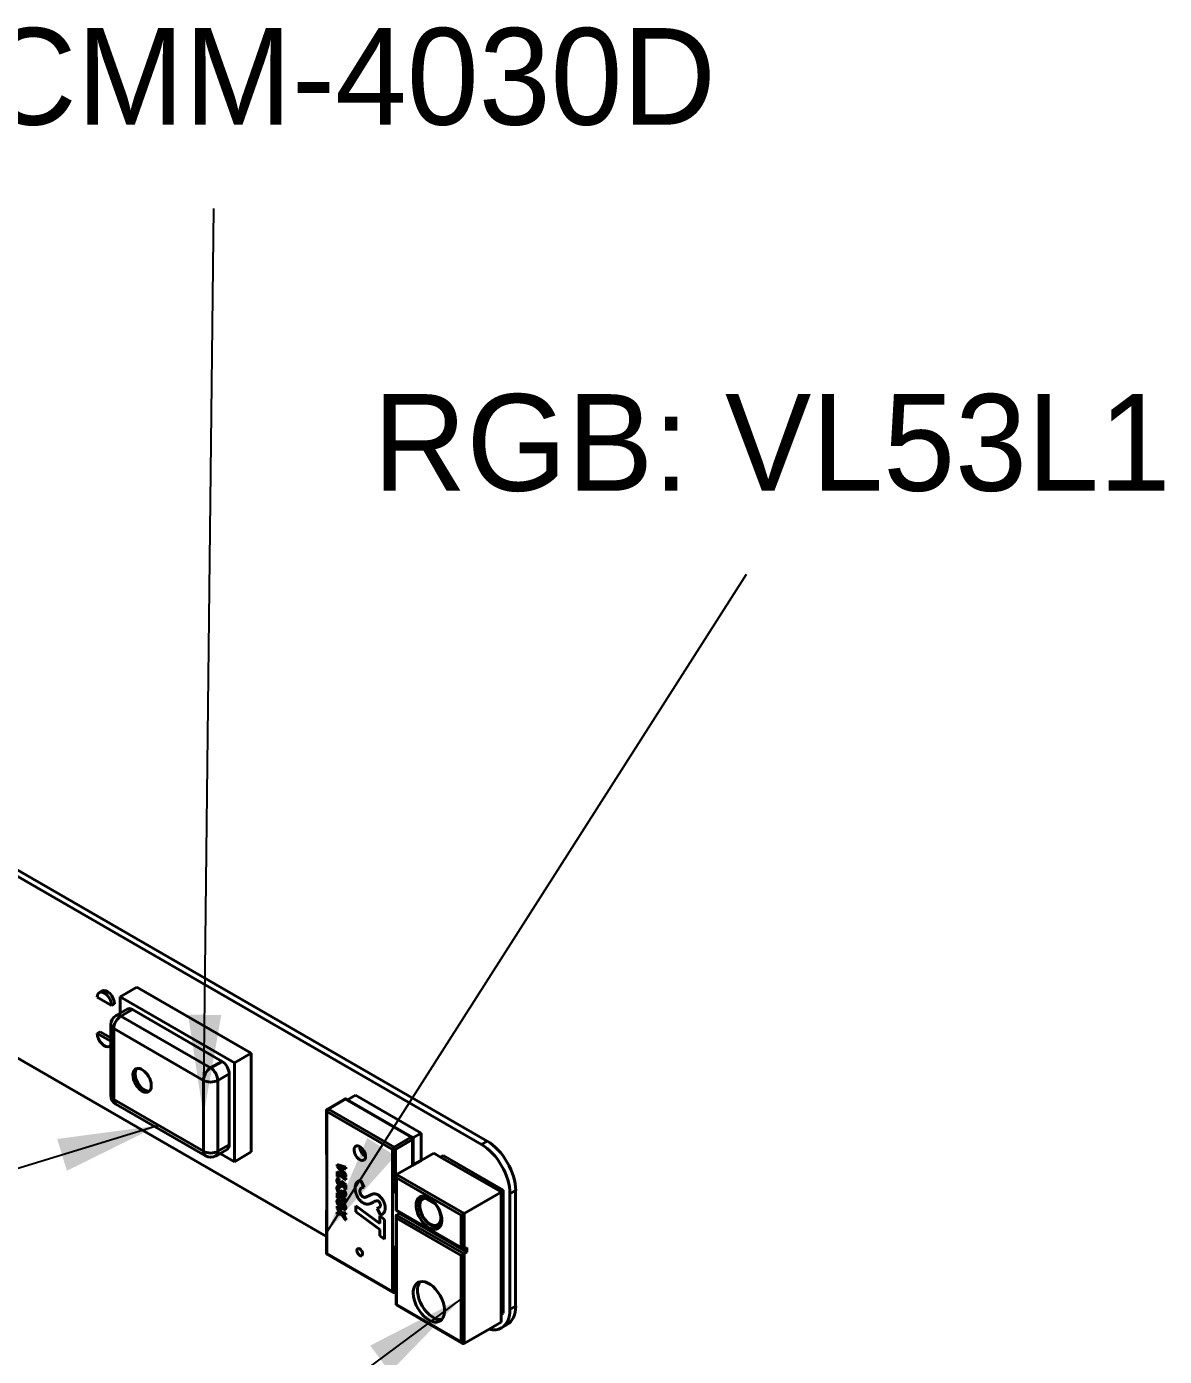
# Model space of a CAD drawing. Header units: millimetres. Extents: x 15 to 292, y 5 to 205.
# Drawn here: x 107.03 to 135.19, y 31.91 to 64.82 of the extents above; entities that cross this region are included whole.
import ezdxf

# ---------------------------------------------------------------- set-up
doc = ezdxf.new("R2010")
doc.units = ezdxf.units.MM
doc.layers.add('Annotations', color=7, linetype='Continuous')
doc.layers.add('Geometries', color=7, linetype='Continuous')
doc.dimstyles.new('ISO-25', dxfattribs={"dimtxt": 2.5, "dimasz": 2.5, "dimexe": 1.25, "dimexo": 0.625, "dimtad": 1, "dimtxsty": 'Standard', "dimcen": 2.5, "dimadec": 0, "dimazin": 0, "dimtfac": 1, "dimtmove": 0, "dimatfit": 3, "dimfxl": 1, "dimarcsym": 0})

msp = doc.modelspace()

# ---------------------------------------------------------------- linework, layer by layer
at = {"layer": 'Geometries', "linetype": 'Continuous', "lineweight": 40}
for p, q in [((118.29, 37.157), (89.652, 53.691)), ((118.29, 37.157), (89.652, 53.691)), ((89.793, 53.773), (118.431, 37.239)), ((89.793, 53.773), (118.431, 37.239)), ((89.793, 49.119), (114.452, 34.882)), ((89.793, 49.119), (114.452, 34.882)), ((108.906, 40.956), (108.835, 40.915)), ((109.764, 41.052), (109.347, 40.811)), ((109.347, 40.811), (109.347, 40.402)), ((112.176, 39.178), (109.347, 40.811)), ((109.764, 41.052), (112.593, 39.419)), ((108.783, 40.8), (109.137, 40.596)), ((109.137, 40.596), (109.208, 40.637)), ((109.526, 40.505), (109.347, 40.402)), ((109.368, 40.33), (109.651, 40.493)), ((109.651, 40.493), (111.871, 39.211)), ((109.347, 40.402), (109.243, 40.342)), ((111.589, 39.048), (109.368, 40.33)), ((108.783, 39.902), (108.854, 39.943)), ((109.118, 39.709), (108.783, 39.902)), ((109.118, 39.791), (108.854, 39.943)), ((109.118, 40.126), (109.118, 39.791)), ((109.192, 38.268), (109.192, 40.024)), ((109.192, 40.024), (111.412, 38.742)), ((109.085, 39.584), (109.118, 39.603)), ((109.118, 39.791), (109.118, 39.709)), ((109.118, 39.709), (109.118, 39.618)), ((109.118, 39.618), (109.118, 39.603)), ((109.118, 39.603), (109.118, 38.37)), ((111.871, 39.211), (111.589, 39.048)), ((112.593, 39.419), (112.176, 39.178)), ((112.176, 36.729), (112.176, 39.178)), ((112.593, 39.419), (112.593, 36.97)), ((111.765, 38.742), (112.048, 38.905)), ((112.048, 38.905), (112.048, 37.15)), ((111.412, 38.742), (111.412, 36.986)), ((111.765, 36.986), (111.765, 38.742)), ((111.412, 36.986), (109.192, 38.268)), ((114.901, 38.277), (114.477, 38.032)), ((114.926, 38.275), (114.502, 38.03)), ((116.552, 37.336), (114.926, 38.275)), ((114.976, 38.263), (114.951, 38.277)), ((115.174, 38.377), (114.976, 38.263)), ((116.577, 37.338), (114.976, 38.263)), ((116.8, 37.438), (115.174, 38.377)), ((109.243, 38.154), (111.464, 36.872)), ((114.452, 37.989), (114.452, 36.939)), ((116.093, 37.03), (114.467, 37.969)), ((114.467, 37.969), (114.467, 36.907)), ((114.502, 38.03), (116.128, 37.091)), ((116.128, 37.091), (116.552, 37.336)), ((116.588, 37.275), (116.164, 37.03)), ((116.588, 36.639), (116.588, 37.275)), ((116.8, 37.438), (116.596, 37.32)), ((116.602, 36.648), (116.602, 37.295)), ((116.8, 36.762), (116.8, 37.438)), ((118.431, 37.239), (118.29, 37.157)), ((118.431, 37.239), (118.29, 37.157)), ((111.714, 36.872), (111.821, 36.934)), ((112.048, 37.15), (111.765, 36.986)), ((111.821, 36.934), (111.996, 37.035)), ((111.821, 36.934), (112.176, 36.729)), ((112.593, 36.97), (112.176, 36.729)), ((114.467, 36.907), (114.467, 35.536)), ((116.093, 35.968), (116.093, 37.03)), ((116.164, 37.03), (116.164, 36.009)), ((116.8, 36.762), (117.111, 36.941)), ((117.277, 36.845), (117.111, 36.941)), ((117.277, 36.845), (117.344, 36.884)), ((118.829, 36.027), (117.344, 36.884)), ((114.718, 36.657), (114.719, 36.658)), ((114.718, 36.616), (114.718, 36.657)), ((114.718, 36.657), (114.93, 36.596)), ((114.93, 36.363), (114.718, 36.616)), ((114.719, 36.658), (114.931, 36.597)), ((114.777, 36.595), (114.93, 36.413)), ((114.778, 36.595), (114.777, 36.595)), ((114.93, 36.551), (114.778, 36.595)), ((114.778, 36.595), (114.931, 36.413)), ((114.93, 36.596), (114.931, 36.597)), ((114.93, 36.596), (114.93, 36.551)), ((114.93, 36.551), (114.931, 36.551)), ((114.931, 36.597), (114.931, 36.551)), ((116.192, 36.411), (116.588, 36.639)), ((116.588, 36.639), (116.602, 36.648)), ((116.602, 36.648), (116.8, 36.762)), ((118.762, 35.988), (117.277, 36.845)), ((114.718, 36.483), (114.719, 36.484)), ((114.718, 36.483), (114.93, 36.326)), ((114.718, 36.363), (114.718, 36.483)), ((114.753, 36.337), (114.718, 36.363)), ((114.719, 36.484), (114.931, 36.327)), ((114.734, 36.311), (114.733, 36.311)), ((114.733, 36.311), (114.733, 36.311)), ((114.748, 36.24), (114.749, 36.24)), ((114.753, 36.413), (114.753, 36.337)), ((114.754, 36.412), (114.753, 36.413)), ((114.753, 36.337), (114.754, 36.338)), ((114.754, 36.412), (114.754, 36.338)), ((114.93, 36.282), (114.754, 36.412)), ((114.757, 36.316), (114.758, 36.317)), ((114.757, 36.316), (114.773, 36.266)), ((114.758, 36.317), (114.773, 36.267)), ((114.759, 36.262), (114.759, 36.262)), ((114.759, 36.262), (114.759, 36.262)), ((114.773, 36.266), (114.773, 36.267)), ((114.808, 36.219), (114.818, 36.252)), ((114.818, 36.252), (114.819, 36.253)), ((114.818, 36.252), (114.93, 36.154)), ((114.819, 36.253), (114.931, 36.154)), ((114.93, 36.413), (114.93, 36.363)), ((114.93, 36.413), (114.931, 36.413)), ((114.93, 36.363), (114.931, 36.364)), ((114.93, 36.326), (114.931, 36.327)), ((114.93, 36.326), (114.93, 36.282)), ((114.93, 36.282), (114.931, 36.282)), ((114.931, 36.413), (114.931, 36.364)), ((114.931, 36.327), (114.931, 36.282)), ((115.244, 36.247), (115.243, 36.246)), ((115.243, 36.246), (115.244, 36.247)), ((115.302, 36.267), (115.302, 36.267)), ((115.302, 36.267), (115.384, 36.099)), ((115.302, 36.267), (115.385, 36.099)), ((116.177, 36.378), (116.177, 36.017)), ((116.192, 36.411), (117.861, 35.447)), ((116.192, 36.329), (116.192, 35.533)), ((117.79, 35.406), (116.192, 36.329)), ((114.718, 35.956), (114.93, 35.799)), ((114.718, 35.835), (114.718, 35.956)), ((114.718, 35.956), (114.719, 35.956)), ((114.719, 35.956), (114.931, 35.799)), ((114.731, 36.119), (114.73, 36.118)), ((114.73, 36.118), (114.731, 36.118)), ((114.748, 36.052), (114.749, 36.053)), ((114.753, 36.069), (114.755, 36.07)), ((114.753, 35.885), (114.753, 35.81)), ((114.754, 35.885), (114.753, 35.885)), ((114.754, 35.885), (114.754, 35.81)), ((114.93, 35.754), (114.754, 35.885)), ((114.756, 36.071), (114.755, 36.07)), ((114.756, 36.071), (114.755, 36.07)), ((114.758, 36.072), (114.756, 36.071)), ((114.756, 36.071), (114.756, 36.071)), ((114.781, 36.111), (114.781, 36.111)), ((114.781, 36.111), (114.781, 36.067)), ((114.781, 36.111), (114.781, 36.067)), ((114.781, 36.067), (114.781, 36.067)), ((114.784, 35.996), (114.785, 35.996)), ((114.79, 36.178), (114.791, 36.178)), ((114.804, 35.992), (114.806, 35.993)), ((114.806, 35.994), (114.806, 35.993)), ((114.806, 35.994), (114.807, 35.994)), ((114.806, 35.993), (114.806, 35.994)), ((114.813, 36.173), (114.815, 36.174)), ((114.815, 36.174), (114.815, 36.174)), ((114.815, 36.174), (114.815, 36.174)), ((114.815, 36.174), (114.815, 36.174)), ((114.816, 36.02), (114.817, 36.02)), ((114.816, 36.02), (114.849, 35.996)), ((114.817, 36.02), (114.849, 35.996)), ((114.821, 35.949), (114.822, 35.949)), ((114.821, 35.949), (114.821, 35.949)), ((114.831, 35.958), (114.828, 35.955)), ((114.831, 35.958), (114.831, 35.958)), ((114.843, 36.122), (114.843, 36.122)), ((114.843, 36.122), (114.843, 36.122)), ((114.849, 35.996), (114.849, 35.996)), ((114.854, 36.179), (114.853, 36.18)), ((114.895, 36.14), (114.854, 36.179)), ((114.857, 36.156), (114.857, 36.156)), ((114.88, 35.938), (114.88, 35.938)), ((114.881, 36.025), (114.882, 36.025)), ((114.881, 35.981), (114.881, 36.025)), ((114.895, 36.064), (114.895, 36.14)), ((114.93, 36.04), (114.895, 36.064)), ((114.895, 35.935), (114.896, 35.935)), ((114.921, 35.889), (114.922, 35.889)), ((114.921, 35.889), (114.921, 35.889)), ((114.93, 36.154), (114.931, 36.154)), ((114.93, 36.154), (114.93, 36.04)), ((114.93, 36.04), (114.931, 36.041)), ((114.931, 36.154), (114.931, 36.041)), ((114.936, 35.923), (114.936, 35.924)), ((115.282, 35.999), (115.283, 36)), ((115.326, 36.081), (115.326, 36.081)), ((115.326, 36.081), (115.326, 36.081)), ((115.326, 36.081), (115.327, 36.081)), ((115.326, 36.081), (115.326, 36.08)), ((115.359, 36.094), (115.356, 36.093)), ((115.384, 36.099), (115.385, 36.099)), ((115.507, 35.888), (115.508, 35.889)), ((115.507, 35.888), (115.507, 35.888)), ((115.621, 35.934), (115.622, 35.934)), ((115.723, 35.911), (115.724, 35.911)), ((116.093, 34.58), (116.093, 35.968)), ((116.128, 35.972), (116.177, 36)), ((116.164, 36.009), (116.177, 36.017)), ((116.177, 36.017), (116.177, 36)), ((116.177, 36), (116.177, 35.524)), ((116.849, 35.87), (116.848, 35.87)), ((116.858, 35.876), (116.852, 35.872)), ((116.858, 35.876), (116.853, 35.878)), ((116.858, 35.876), (116.858, 35.876)), ((116.902, 35.85), (116.858, 35.876)), ((117.861, 35.447), (118.78, 35.978)), ((118.762, 35.988), (118.829, 36.027)), ((118.78, 35.978), (118.762, 35.988)), ((118.78, 32.953), (118.78, 35.978)), ((118.829, 32.981), (118.829, 36.027)), ((119.138, 36.014), (118.997, 35.933)), ((119.138, 36.014), (118.997, 35.933)), ((118.997, 33.075), (118.997, 35.933)), ((118.997, 33.075), (118.997, 35.933)), ((119.138, 33.156), (119.138, 36.014)), ((119.138, 33.156), (119.138, 36.014)), ((114.753, 35.81), (114.718, 35.835)), ((114.718, 35.625), (114.719, 35.626)), ((114.718, 35.572), (114.718, 35.625)), ((114.718, 35.625), (114.828, 35.473)), ((114.788, 35.476), (114.718, 35.572)), ((114.719, 35.626), (114.829, 35.474)), ((114.728, 35.78), (114.727, 35.779)), ((114.727, 35.779), (114.728, 35.78)), ((114.748, 35.722), (114.749, 35.723)), ((114.753, 35.81), (114.754, 35.81)), ((114.753, 35.734), (114.754, 35.734)), ((114.754, 35.734), (114.756, 35.735)), ((114.792, 35.721), (114.79, 35.723)), ((114.792, 35.765), (114.793, 35.766)), ((114.857, 35.609), (114.857, 35.609)), ((114.874, 35.703), (114.875, 35.703)), ((114.895, 35.599), (114.897, 35.6)), ((114.921, 35.553), (114.922, 35.554)), ((114.93, 35.799), (114.931, 35.799)), ((114.93, 35.799), (114.93, 35.754)), ((114.93, 35.754), (114.931, 35.755)), ((114.931, 35.799), (114.931, 35.755)), ((114.936, 35.585), (114.936, 35.585)), ((115.183, 35.637), (115.772, 35.202)), ((115.183, 35.637), (115.183, 35.637)), ((115.183, 35.489), (115.183, 35.637)), ((115.183, 35.637), (115.772, 35.203)), ((115.359, 35.859), (115.36, 35.86)), ((115.524, 35.687), (115.523, 35.687)), ((115.587, 35.715), (115.586, 35.715)), ((115.706, 35.574), (115.707, 35.575)), ((115.791, 35.411), (115.706, 35.574)), ((115.707, 35.575), (115.716, 35.577)), ((115.751, 35.592), (115.752, 35.592)), ((115.752, 35.592), (115.752, 35.592)), ((115.842, 35.793), (115.843, 35.793)), ((115.908, 35.587), (115.909, 35.587)), ((117.128, 35.719), (116.902, 35.85)), ((117.15, 35.682), (116.902, 35.826)), ((114.467, 35.536), (114.452, 35.528)), ((114.452, 35.528), (114.452, 34.882)), ((114.467, 35.519), (114.452, 35.528)), ((114.467, 35.536), (114.467, 35.519)), ((114.467, 35.519), (114.467, 34.458)), ((114.718, 35.481), (114.788, 35.476)), ((114.718, 35.433), (114.718, 35.481)), ((114.718, 35.481), (114.719, 35.481)), ((114.825, 35.426), (114.718, 35.433)), ((114.719, 35.481), (114.788, 35.476)), ((114.788, 35.476), (114.788, 35.476)), ((114.93, 35.28), (114.825, 35.426)), ((114.828, 35.473), (114.829, 35.474)), ((114.828, 35.473), (114.93, 35.466)), ((114.829, 35.474), (114.931, 35.467)), ((114.865, 35.423), (114.93, 35.333)), ((114.866, 35.423), (114.865, 35.423)), ((114.93, 35.419), (114.866, 35.423)), ((114.866, 35.423), (114.931, 35.334)), ((114.93, 35.466), (114.931, 35.467)), ((114.93, 35.466), (114.93, 35.419)), ((114.93, 35.419), (114.931, 35.419)), ((114.93, 35.333), (114.931, 35.334)), ((114.93, 35.333), (114.93, 35.28)), ((114.93, 35.28), (114.931, 35.281)), ((114.931, 35.467), (114.931, 35.419)), ((114.931, 35.334), (114.931, 35.281)), ((115.772, 35.054), (115.183, 35.489)), ((115.772, 35.388), (115.773, 35.389)), ((115.772, 35.203), (115.772, 35.388)), ((115.772, 35.388), (115.89, 35.302)), ((115.773, 35.389), (115.891, 35.302)), ((115.792, 35.411), (115.791, 35.411)), ((115.834, 35.428), (115.833, 35.428)), ((115.833, 35.428), (115.834, 35.428)), ((115.89, 35.302), (115.891, 35.302)), ((115.89, 35.302), (115.89, 34.81)), ((115.891, 35.302), (115.891, 34.81)), ((116.177, 35.524), (116.192, 35.533)), ((116.177, 35.524), (116.263, 35.475)), ((116.177, 35.378), (116.177, 34.629)), ((116.192, 35.533), (117.79, 34.61)), ((116.263, 35.451), (116.192, 35.41)), ((116.192, 35.41), (117.861, 34.447)), ((116.192, 35.329), (116.192, 33.194)), ((117.79, 34.406), (116.192, 35.329)), ((116.263, 35.475), (116.263, 35.451)), ((116.263, 35.475), (117.825, 34.573)), ((116.263, 35.451), (117.931, 34.488)), ((117.79, 35.406), (117.861, 35.447)), ((117.79, 34.61), (117.79, 35.406)), ((117.861, 35.447), (117.861, 34.569)), ((114.452, 34.882), (114.452, 34.478)), ((115.772, 35.202), (115.772, 35.203)), ((115.772, 34.895), (115.772, 35.054)), ((115.89, 34.81), (115.772, 34.895)), ((117.282, 35.15), (117.272, 35.145)), ((115.89, 34.81), (115.891, 34.81)), ((116.093, 34.58), (116.177, 34.629)), ((116.164, 34.539), (116.093, 34.58)), ((116.093, 33.519), (116.093, 34.58)), ((116.177, 34.629), (116.177, 34.547)), ((117.931, 34.61), (117.861, 34.569)), ((117.931, 34.488), (117.931, 34.61)), ((114.467, 34.458), (116.093, 33.519)), ((114.477, 34.435), (116.103, 33.496)), ((116.177, 34.547), (116.164, 34.539)), ((116.164, 34.539), (116.164, 33.519)), ((116.177, 34.547), (116.177, 33.527)), ((117.861, 34.447), (117.79, 34.406)), ((117.79, 32.271), (117.79, 34.406)), ((117.931, 34.488), (117.861, 34.447)), ((117.861, 34.447), (117.861, 32.23)), ((116.153, 33.496), (116.177, 33.51)), ((116.164, 33.519), (116.177, 33.527)), ((116.177, 33.527), (116.177, 33.51)), ((116.177, 33.51), (116.177, 33.185)), ((116.192, 33.194), (116.177, 33.185)), ((116.177, 33.185), (117.825, 32.234)), ((116.192, 33.194), (117.79, 32.271)), ((118.78, 32.953), (118.829, 32.981)), ((118.78, 32.761), (118.78, 32.953)), ((118.997, 33.075), (119.138, 33.156)), ((118.997, 33.075), (119.138, 33.156)), ((117.861, 32.23), (118.479, 32.587)), ((118.479, 32.587), (118.78, 32.761)), ((118.79, 32.617), (118.931, 32.699)), ((118.79, 32.617), (118.931, 32.699))]:
    msp.add_line(p, q, dxfattribs=at)
at = {"layer": 'Geometries', "linetype": 'Continuous', "lineweight": 40, "flags": 128}
for points in [[(114.713, 36.264), (114.713, 36.27), (114.713, 36.276), (114.714, 36.281), (114.715, 36.287), (114.717, 36.292), (114.719, 36.296), (114.722, 36.3), (114.724, 36.304), (114.727, 36.307), (114.728, 36.307)], [(114.797, 36.13), (114.791, 36.133), (114.785, 36.137), (114.78, 36.141), (114.774, 36.145), (114.769, 36.15), (114.763, 36.155), (114.758, 36.16), (114.753, 36.166), (114.747, 36.173), (114.742, 36.18), (114.737, 36.187), (114.733, 36.195), (114.729, 36.201), (114.726, 36.208), (114.723, 36.214), (114.721, 36.221), (114.718, 36.227), (114.716, 36.234), (114.715, 36.24), (114.714, 36.246), (114.713, 36.252), (114.713, 36.258), (114.713, 36.264)], [(114.728, 36.307), (114.731, 36.31), (114.733, 36.311)], [(114.733, 36.311), (114.735, 36.312), (114.739, 36.313), (114.743, 36.315)], [(114.743, 36.315), (114.744, 36.315), (114.748, 36.316), (114.753, 36.316), (114.758, 36.317)], [(114.743, 36.315), (114.748, 36.316), (114.752, 36.316), (114.757, 36.316)], [(114.754, 36.259), (114.754, 36.258), (114.752, 36.256), (114.751, 36.253), (114.749, 36.25), (114.749, 36.247), (114.748, 36.244), (114.748, 36.24)], [(114.748, 36.24), (114.748, 36.236), (114.749, 36.232), (114.749, 36.229), (114.75, 36.225), (114.752, 36.221), (114.754, 36.217), (114.756, 36.212), (114.759, 36.207), (114.761, 36.203), (114.765, 36.199), (114.769, 36.195), (114.773, 36.191), (114.777, 36.187), (114.781, 36.184), (114.785, 36.181), (114.79, 36.178)], [(114.755, 36.259), (114.753, 36.256), (114.751, 36.254), (114.75, 36.251), (114.749, 36.248), (114.749, 36.244), (114.749, 36.24)], [(114.749, 36.24), (114.749, 36.237), (114.749, 36.233), (114.75, 36.229), (114.751, 36.225), (114.753, 36.221), (114.754, 36.217), (114.757, 36.212), (114.759, 36.208), (114.762, 36.204), (114.765, 36.2), (114.769, 36.195), (114.773, 36.191), (114.778, 36.187), (114.782, 36.184), (114.786, 36.181), (114.791, 36.178)], [(114.759, 36.262), (114.756, 36.26), (114.754, 36.259)], [(114.766, 36.265), (114.763, 36.264), (114.759, 36.262), (114.759, 36.262)], [(114.773, 36.266), (114.769, 36.266), (114.766, 36.265)], [(114.821, 36.187), (114.821, 36.19), (114.821, 36.194), (114.82, 36.198), (114.818, 36.201), (114.817, 36.205), (114.815, 36.209), (114.813, 36.212), (114.811, 36.216), (114.808, 36.219)], [(115.165, 36.075), (115.165, 36.086), (115.165, 36.097), (115.166, 36.108), (115.167, 36.119), (115.169, 36.13), (115.171, 36.14), (115.173, 36.149), (115.176, 36.159), (115.179, 36.168), (115.182, 36.176), (115.186, 36.185), (115.19, 36.193), (115.195, 36.201), (115.2, 36.208), (115.205, 36.215), (115.211, 36.221), (115.211, 36.221)], [(115.211, 36.221), (115.218, 36.228), (115.225, 36.234), (115.233, 36.24), (115.241, 36.245), (115.243, 36.246)], [(115.244, 36.247), (115.249, 36.25), (115.258, 36.254), (115.266, 36.257), (115.275, 36.26), (115.284, 36.263)], [(115.284, 36.263), (115.293, 36.265), (115.302, 36.267)], [(115.284, 36.263), (115.284, 36.263), (115.293, 36.265), (115.302, 36.267)], [(116.177, 36.378), (116.177, 36.384), (116.178, 36.389), (116.18, 36.394), (116.181, 36.399), (116.184, 36.403), (116.186, 36.406), (116.189, 36.408), (116.192, 36.411)], [(116.192, 36.329), (116.189, 36.335), (116.186, 36.34), (116.184, 36.347), (116.181, 36.353), (116.18, 36.359), (116.178, 36.366), (116.177, 36.372), (116.177, 36.378)], [(114.713, 36.077), (114.713, 36.082), (114.713, 36.087), (114.714, 36.092), (114.715, 36.097), (114.716, 36.101), (114.718, 36.105), (114.72, 36.109), (114.723, 36.112), (114.724, 36.113)], [(114.782, 35.953), (114.777, 35.956), (114.772, 35.96), (114.767, 35.963), (114.762, 35.968), (114.758, 35.972), (114.753, 35.977), (114.749, 35.982), (114.744, 35.989), (114.74, 35.995), (114.736, 36.002), (114.732, 36.008), (114.728, 36.015), (114.725, 36.022), (114.722, 36.029), (114.719, 36.036), (114.717, 36.044), (114.715, 36.051), (114.714, 36.057), (114.713, 36.064), (114.713, 36.071), (114.713, 36.077)], [(114.724, 36.113), (114.726, 36.115), (114.73, 36.118), (114.73, 36.118)], [(114.731, 36.118), (114.733, 36.12), (114.737, 36.121)], [(114.737, 36.121), (114.738, 36.122), (114.742, 36.122), (114.747, 36.123), (114.751, 36.123), (114.756, 36.122), (114.761, 36.12), (114.766, 36.119), (114.771, 36.117), (114.776, 36.114), (114.781, 36.111)], [(114.737, 36.121), (114.742, 36.122), (114.746, 36.122), (114.751, 36.122), (114.756, 36.121), (114.761, 36.12), (114.765, 36.118), (114.771, 36.116), (114.776, 36.114), (114.781, 36.111)], [(114.753, 36.069), (114.753, 36.068), (114.751, 36.066), (114.75, 36.063), (114.749, 36.06), (114.748, 36.056), (114.748, 36.052)], [(114.748, 36.052), (114.748, 36.048), (114.749, 36.044), (114.75, 36.04), (114.751, 36.036), (114.752, 36.031), (114.754, 36.027), (114.757, 36.023), (114.759, 36.019), (114.762, 36.016), (114.765, 36.011), (114.769, 36.008), (114.773, 36.004), (114.777, 36.001), (114.78, 35.998), (114.784, 35.996)], [(114.754, 36.069), (114.752, 36.067), (114.75, 36.064), (114.749, 36.06), (114.749, 36.057), (114.749, 36.053)], [(114.749, 36.053), (114.749, 36.049), (114.749, 36.045), (114.75, 36.04), (114.751, 36.036), (114.753, 36.032), (114.755, 36.028), (114.757, 36.024), (114.76, 36.02), (114.763, 36.016), (114.766, 36.012), (114.77, 36.008), (114.773, 36.005), (114.777, 36.001), (114.781, 35.999), (114.785, 35.996)], [(114.781, 36.067), (114.776, 36.069), (114.772, 36.071), (114.767, 36.072), (114.765, 36.072), (114.762, 36.072), (114.76, 36.072), (114.758, 36.072)], [(114.816, 35.947), (114.815, 35.946), (114.811, 35.946), (114.807, 35.945), (114.803, 35.945), (114.799, 35.946), (114.795, 35.947), (114.791, 35.949), (114.787, 35.951), (114.782, 35.953)], [(114.784, 35.996), (114.788, 35.994), (114.791, 35.993), (114.794, 35.992), (114.798, 35.992), (114.801, 35.992), (114.803, 35.992), (114.804, 35.992)], [(114.785, 35.996), (114.788, 35.994), (114.792, 35.993), (114.795, 35.992), (114.798, 35.992), (114.801, 35.992), (114.804, 35.993)], [(114.79, 36.178), (114.793, 36.176), (114.797, 36.174), (114.8, 36.173), (114.804, 36.172), (114.807, 36.172), (114.81, 36.172), (114.813, 36.173), (114.813, 36.173)], [(114.791, 36.178), (114.794, 36.176), (114.798, 36.175), (114.801, 36.174), (114.804, 36.173), (114.808, 36.172), (114.811, 36.172), (114.814, 36.173)], [(114.839, 36.12), (114.838, 36.12), (114.835, 36.119), (114.83, 36.119), (114.826, 36.119), (114.821, 36.12), (114.816, 36.121), (114.811, 36.123), (114.807, 36.125), (114.802, 36.127), (114.797, 36.13)], [(114.807, 35.994), (114.808, 35.995), (114.81, 35.997)], [(114.81, 35.997), (114.812, 35.999), (114.813, 36.002), (114.814, 36.005), (114.815, 36.009), (114.815, 36.013), (114.816, 36.016), (114.816, 36.02)], [(114.815, 36.174), (114.817, 36.175), (114.818, 36.176), (114.82, 36.178), (114.821, 36.181), (114.821, 36.184), (114.821, 36.187)], [(114.821, 35.949), (114.819, 35.948), (114.816, 35.947)], [(114.828, 35.955), (114.825, 35.952), (114.822, 35.95), (114.821, 35.949)], [(114.831, 35.958), (114.829, 35.955), (114.828, 35.955)], [(114.882, 35.893), (114.877, 35.896), (114.872, 35.899), (114.867, 35.904), (114.862, 35.908), (114.858, 35.913), (114.853, 35.918), (114.849, 35.924), (114.845, 35.93), (114.841, 35.937), (114.837, 35.944), (114.834, 35.951), (114.831, 35.958)], [(114.843, 36.122), (114.842, 36.121), (114.839, 36.12)], [(114.847, 36.125), (114.845, 36.123), (114.843, 36.122)], [(114.857, 36.156), (114.857, 36.15), (114.856, 36.145), (114.855, 36.14), (114.854, 36.136), (114.852, 36.132), (114.85, 36.128), (114.847, 36.125)], [(114.857, 36.156), (114.857, 36.151), (114.857, 36.146), (114.856, 36.141), (114.855, 36.136), (114.853, 36.132), (114.851, 36.129), (114.848, 36.126), (114.848, 36.125)], [(114.849, 35.996), (114.849, 35.992), (114.85, 35.987), (114.851, 35.981), (114.852, 35.976), (114.853, 35.972), (114.855, 35.968), (114.857, 35.964), (114.859, 35.96), (114.862, 35.956), (114.864, 35.952), (114.867, 35.949), (114.87, 35.945), (114.874, 35.943), (114.877, 35.94), (114.88, 35.938)], [(114.849, 35.996), (114.849, 35.991), (114.849, 35.986), (114.85, 35.981), (114.851, 35.976), (114.853, 35.972), (114.854, 35.967), (114.856, 35.963), (114.858, 35.959), (114.861, 35.955), (114.864, 35.952), (114.867, 35.948), (114.87, 35.945), (114.873, 35.942), (114.876, 35.94), (114.88, 35.938)], [(114.853, 36.18), (114.854, 36.175), (114.855, 36.171), (114.856, 36.166), (114.857, 36.161), (114.857, 36.156)], [(114.854, 36.179), (114.855, 36.176), (114.856, 36.171), (114.857, 36.166), (114.857, 36.161), (114.857, 36.156)], [(114.88, 35.938), (114.883, 35.937), (114.886, 35.935), (114.889, 35.935), (114.891, 35.935), (114.894, 35.935), (114.896, 35.935)], [(114.88, 35.938), (114.882, 35.936), (114.885, 35.935), (114.888, 35.934), (114.891, 35.934), (114.893, 35.934), (114.895, 35.935), (114.895, 35.935)], [(114.881, 36.025), (114.886, 36.021), (114.89, 36.017), (114.895, 36.013), (114.899, 36.009), (114.904, 36.004), (114.908, 35.999), (114.912, 35.993), (114.917, 35.986), (114.92, 35.98), (114.924, 35.973), (114.927, 35.966), (114.929, 35.96), (114.931, 35.954), (114.933, 35.947), (114.934, 35.941), (114.935, 35.935), (114.935, 35.929), (114.936, 35.923)], [(114.9, 35.946), (114.9, 35.95), (114.9, 35.953), (114.899, 35.957), (114.897, 35.96), (114.895, 35.964), (114.893, 35.968), (114.891, 35.971), (114.889, 35.974), (114.886, 35.976), (114.884, 35.979), (114.881, 35.981)], [(114.882, 36.025), (114.887, 36.022), (114.891, 36.018), (114.896, 36.014), (114.9, 36.009), (114.904, 36.005), (114.908, 36), (114.913, 35.993), (114.917, 35.987), (114.921, 35.98), (114.925, 35.973), (114.927, 35.967), (114.93, 35.96), (114.932, 35.954), (114.934, 35.948), (114.935, 35.942), (114.936, 35.935), (114.936, 35.929), (114.936, 35.924)], [(114.917, 35.887), (114.916, 35.887), (114.912, 35.886), (114.908, 35.885), (114.904, 35.885), (114.9, 35.886), (114.895, 35.887), (114.891, 35.888), (114.886, 35.89), (114.882, 35.893)], [(114.896, 35.935), (114.897, 35.936), (114.898, 35.938), (114.899, 35.939), (114.9, 35.941), (114.9, 35.944), (114.9, 35.946)], [(114.921, 35.889), (114.919, 35.888), (114.917, 35.887)], [(114.925, 35.892), (114.922, 35.89), (114.921, 35.889)], [(114.936, 35.924), (114.936, 35.919), (114.936, 35.914), (114.935, 35.909), (114.934, 35.905), (114.932, 35.901), (114.93, 35.898), (114.928, 35.895), (114.926, 35.892), (114.925, 35.892)], [(114.936, 35.923), (114.935, 35.918), (114.935, 35.913), (114.934, 35.909), (114.933, 35.905), (114.931, 35.901), (114.929, 35.897), (114.927, 35.894), (114.925, 35.892)], [(115.368, 35.708), (115.359, 35.713), (115.351, 35.718), (115.343, 35.724), (115.334, 35.73), (115.326, 35.736), (115.318, 35.743), (115.31, 35.75), (115.301, 35.758), (115.293, 35.767), (115.284, 35.776), (115.276, 35.785), (115.268, 35.795), (115.26, 35.805), (115.252, 35.815), (115.245, 35.825), (115.238, 35.836), (115.231, 35.847), (115.225, 35.858), (115.219, 35.869), (115.213, 35.881), (115.207, 35.892), (115.202, 35.904), (115.197, 35.915), (115.192, 35.927), (115.188, 35.939), (115.184, 35.951), (115.18, 35.962), (115.177, 35.974), (115.174, 35.985), (115.172, 35.997), (115.17, 36.008), (115.168, 36.02), (115.167, 36.031), (115.166, 36.042), (115.165, 36.053), (115.165, 36.064), (115.165, 36.075)], [(115.309, 36.068), (115.309, 36.068), (115.304, 36.063), (115.301, 36.058), (115.297, 36.053), (115.294, 36.048), (115.291, 36.042), (115.288, 36.035), (115.286, 36.03), (115.285, 36.024), (115.284, 36.018), (115.283, 36.012), (115.283, 36.006), (115.282, 35.999)], [(115.282, 35.999), (115.283, 35.993), (115.283, 35.986), (115.284, 35.979), (115.285, 35.972), (115.286, 35.965), (115.288, 35.958), (115.29, 35.95), (115.293, 35.942), (115.297, 35.935), (115.3, 35.927), (115.304, 35.919), (115.309, 35.911), (115.313, 35.905), (115.317, 35.899), (115.321, 35.893), (115.325, 35.888), (115.33, 35.882), (115.335, 35.878), (115.34, 35.873), (115.344, 35.869), (115.349, 35.866), (115.354, 35.863), (115.359, 35.859)], [(115.309, 36.068), (115.305, 36.064), (115.301, 36.059), (115.298, 36.054), (115.294, 36.048), (115.291, 36.042), (115.289, 36.036), (115.287, 36.03), (115.286, 36.025), (115.284, 36.019), (115.284, 36.013), (115.283, 36.006), (115.283, 36)], [(115.283, 36), (115.283, 35.993), (115.284, 35.986), (115.285, 35.98), (115.286, 35.973), (115.287, 35.965), (115.289, 35.958), (115.291, 35.951), (115.294, 35.943), (115.297, 35.935), (115.301, 35.927), (115.305, 35.919), (115.309, 35.912), (115.313, 35.906), (115.317, 35.9), (115.322, 35.894), (115.326, 35.888), (115.331, 35.883), (115.336, 35.878), (115.34, 35.874), (115.345, 35.87), (115.35, 35.866), (115.355, 35.863), (115.36, 35.86)], [(115.326, 36.08), (115.32, 36.077), (115.314, 36.072), (115.309, 36.068)], [(115.356, 36.093), (115.347, 36.09), (115.339, 36.087), (115.332, 36.084), (115.327, 36.081)], [(115.384, 36.099), (115.375, 36.097), (115.365, 36.095), (115.359, 36.094)], [(115.42, 35.849), (115.425, 35.85), (115.431, 35.852), (115.437, 35.854), (115.443, 35.857), (115.448, 35.859), (115.463, 35.866), (115.478, 35.873), (115.493, 35.88), (115.507, 35.888)], [(115.507, 35.888), (115.522, 35.896), (115.537, 35.904), (115.553, 35.911), (115.568, 35.918), (115.577, 35.922), (115.585, 35.925), (115.594, 35.928), (115.603, 35.93)], [(115.603, 35.931), (115.603, 35.931), (115.612, 35.933), (115.622, 35.934)], [(115.603, 35.93), (115.612, 35.932), (115.621, 35.934)], [(115.621, 35.934), (115.629, 35.934), (115.636, 35.935), (115.644, 35.935), (115.652, 35.934), (115.66, 35.933), (115.668, 35.932), (115.676, 35.93), (115.684, 35.928), (115.692, 35.925), (115.7, 35.922), (115.707, 35.919), (115.715, 35.915), (115.723, 35.911)], [(115.622, 35.934), (115.629, 35.935), (115.637, 35.935), (115.645, 35.935), (115.652, 35.935), (115.661, 35.934), (115.669, 35.932), (115.677, 35.93), (115.685, 35.928), (115.692, 35.926), (115.7, 35.923), (115.708, 35.919), (115.716, 35.915), (115.724, 35.911)], [(115.723, 35.911), (115.731, 35.906), (115.74, 35.9), (115.748, 35.895), (115.756, 35.889), (115.764, 35.883), (115.771, 35.876), (115.779, 35.869), (115.786, 35.862), (115.794, 35.854), (115.801, 35.846), (115.808, 35.838), (115.816, 35.829), (115.823, 35.82), (115.829, 35.811), (115.836, 35.802), (115.842, 35.793)], [(115.724, 35.911), (115.732, 35.906), (115.74, 35.901), (115.748, 35.895), (115.756, 35.889), (115.764, 35.883), (115.772, 35.876), (115.78, 35.87), (115.787, 35.862), (115.794, 35.855), (115.802, 35.847), (115.809, 35.838), (115.816, 35.83), (115.823, 35.821), (115.83, 35.812), (115.837, 35.802), (115.843, 35.793)], [(116.848, 35.87), (116.846, 35.869), (116.841, 35.866), (116.837, 35.862), (116.832, 35.859), (116.828, 35.856), (116.824, 35.852), (116.819, 35.848), (116.815, 35.844), (116.811, 35.84), (116.807, 35.836), (116.804, 35.831), (116.8, 35.827), (116.8, 35.827)], [(116.852, 35.872), (116.851, 35.872), (116.849, 35.87)], [(114.713, 35.748), (114.713, 35.752), (114.713, 35.756), (114.714, 35.76), (114.715, 35.764), (114.716, 35.767), (114.718, 35.77), (114.72, 35.773), (114.722, 35.776), (114.723, 35.776)], [(114.729, 35.688), (114.728, 35.691), (114.725, 35.697), (114.722, 35.704), (114.72, 35.71), (114.717, 35.717), (114.716, 35.723), (114.715, 35.728), (114.714, 35.733), (114.713, 35.738), (114.713, 35.743), (114.713, 35.748)], [(114.723, 35.776), (114.725, 35.778), (114.727, 35.779)], [(114.728, 35.78), (114.729, 35.78), (114.732, 35.781)], [(114.851, 35.568), (114.841, 35.574), (114.831, 35.58), (114.821, 35.587), (114.811, 35.595), (114.801, 35.603), (114.793, 35.61), (114.786, 35.617), (114.778, 35.624), (114.771, 35.631), (114.763, 35.639), (114.758, 35.646), (114.752, 35.653), (114.747, 35.66), (114.742, 35.667), (114.738, 35.673), (114.734, 35.679), (114.731, 35.685), (114.729, 35.688)], [(114.732, 35.781), (114.736, 35.782), (114.74, 35.783), (114.745, 35.783), (114.751, 35.782), (114.757, 35.781), (114.762, 35.779), (114.768, 35.777), (114.774, 35.775), (114.78, 35.772), (114.786, 35.769), (114.792, 35.765)], [(114.732, 35.782), (114.733, 35.782), (114.737, 35.783), (114.74, 35.783), (114.746, 35.783), (114.751, 35.783), (114.757, 35.781), (114.763, 35.78), (114.769, 35.777), (114.775, 35.775), (114.781, 35.772), (114.787, 35.769), (114.793, 35.766)], [(114.753, 35.734), (114.751, 35.732), (114.75, 35.731), (114.749, 35.729), (114.748, 35.727), (114.748, 35.725), (114.748, 35.722)], [(114.748, 35.722), (114.748, 35.719), (114.749, 35.715), (114.75, 35.711), (114.751, 35.707), (114.753, 35.704), (114.755, 35.7), (114.757, 35.696), (114.76, 35.692), (114.763, 35.688), (114.766, 35.684), (114.77, 35.678), (114.775, 35.673), (114.78, 35.668), (114.785, 35.663), (114.79, 35.658), (114.795, 35.654), (114.803, 35.646), (114.812, 35.639), (114.821, 35.632), (114.83, 35.626), (114.839, 35.62), (114.848, 35.614), (114.857, 35.609)], [(114.753, 35.734), (114.752, 35.733), (114.751, 35.731), (114.75, 35.73), (114.749, 35.728), (114.749, 35.725), (114.749, 35.723)], [(114.749, 35.723), (114.749, 35.719), (114.75, 35.715), (114.751, 35.712), (114.752, 35.708), (114.754, 35.704), (114.756, 35.7), (114.758, 35.696), (114.761, 35.692), (114.763, 35.688), (114.766, 35.684), (114.771, 35.679), (114.776, 35.673), (114.78, 35.668), (114.785, 35.664), (114.79, 35.659), (114.795, 35.654), (114.804, 35.647), (114.813, 35.639), (114.822, 35.633), (114.831, 35.626), (114.839, 35.62), (114.848, 35.614), (114.857, 35.609)], [(114.753, 35.734), (114.753, 35.734), (114.753, 35.734)], [(114.79, 35.723), (114.788, 35.724), (114.783, 35.726), (114.779, 35.729), (114.774, 35.731), (114.769, 35.733), (114.765, 35.734), (114.762, 35.735), (114.759, 35.735), (114.756, 35.735)], [(114.792, 35.765), (114.802, 35.76), (114.811, 35.754), (114.82, 35.748), (114.83, 35.741), (114.839, 35.734), (114.846, 35.728), (114.853, 35.722), (114.86, 35.716), (114.867, 35.709), (114.874, 35.703)], [(114.893, 35.632), (114.889, 35.638), (114.885, 35.643), (114.881, 35.648), (114.877, 35.653), (114.872, 35.658), (114.868, 35.662), (114.864, 35.667), (114.855, 35.674), (114.847, 35.682), (114.838, 35.689), (114.829, 35.696), (114.82, 35.703), (114.811, 35.71), (114.802, 35.716), (114.792, 35.721)], [(114.793, 35.766), (114.802, 35.76), (114.812, 35.754), (114.821, 35.748), (114.83, 35.741), (114.84, 35.734), (114.847, 35.729), (114.854, 35.723), (114.861, 35.716), (114.868, 35.71), (114.875, 35.703)], [(114.915, 35.551), (114.914, 35.55), (114.91, 35.55), (114.906, 35.549), (114.902, 35.549), (114.897, 35.55), (114.892, 35.551), (114.886, 35.552), (114.881, 35.554), (114.876, 35.556), (114.868, 35.559), (114.859, 35.563), (114.851, 35.568)], [(114.857, 35.609), (114.861, 35.606), (114.866, 35.604), (114.87, 35.602), (114.875, 35.6), (114.879, 35.598), (114.884, 35.597), (114.887, 35.596), (114.89, 35.597), (114.893, 35.597), (114.895, 35.598)], [(114.857, 35.609), (114.862, 35.606), (114.866, 35.604), (114.871, 35.602), (114.876, 35.6), (114.88, 35.598), (114.884, 35.597), (114.888, 35.597), (114.891, 35.597), (114.893, 35.598), (114.895, 35.598)], [(114.874, 35.703), (114.88, 35.697), (114.886, 35.69), (114.892, 35.684), (114.897, 35.677), (114.903, 35.67), (114.908, 35.663), (114.912, 35.656), (114.917, 35.648), (114.921, 35.64), (114.924, 35.634), (114.926, 35.628), (114.929, 35.621), (114.931, 35.615), (114.933, 35.609), (114.934, 35.604), (114.935, 35.599), (114.935, 35.594), (114.936, 35.589), (114.936, 35.585)], [(114.875, 35.703), (114.881, 35.697), (114.887, 35.691), (114.892, 35.684), (114.898, 35.678), (114.903, 35.671), (114.908, 35.663), (114.913, 35.656), (114.917, 35.649), (114.921, 35.641), (114.924, 35.635), (114.927, 35.628), (114.929, 35.622), (114.932, 35.615), (114.933, 35.609), (114.934, 35.604), (114.935, 35.599), (114.936, 35.594), (114.936, 35.59), (114.936, 35.585)], [(114.9, 35.61), (114.9, 35.613), (114.9, 35.616), (114.899, 35.619), (114.898, 35.622), (114.896, 35.626), (114.895, 35.629), (114.893, 35.632)], [(114.895, 35.598), (114.895, 35.598), (114.895, 35.599)], [(114.897, 35.6), (114.898, 35.602), (114.899, 35.604), (114.9, 35.607), (114.9, 35.61)], [(114.921, 35.553), (114.918, 35.552), (114.915, 35.551)], [(114.922, 35.554), (114.921, 35.554), (114.921, 35.553)], [(114.927, 35.559), (114.925, 35.556), (114.922, 35.554)], [(114.936, 35.585), (114.935, 35.58), (114.935, 35.576), (114.934, 35.572), (114.933, 35.568), (114.931, 35.564), (114.93, 35.561), (114.927, 35.559)], [(114.936, 35.585), (114.936, 35.581), (114.936, 35.576), (114.935, 35.572), (114.934, 35.568), (114.932, 35.565), (114.93, 35.562), (114.928, 35.559), (114.928, 35.558)], [(115.359, 35.859), (115.364, 35.857), (115.37, 35.854), (115.375, 35.852), (115.38, 35.85), (115.385, 35.849), (115.39, 35.848), (115.396, 35.847), (115.402, 35.847), (115.407, 35.847), (115.413, 35.847), (115.419, 35.849), (115.42, 35.849)], [(115.36, 35.86), (115.365, 35.857), (115.37, 35.854), (115.376, 35.852), (115.381, 35.851), (115.386, 35.849), (115.391, 35.848), (115.397, 35.848), (115.403, 35.847), (115.408, 35.847), (115.414, 35.848), (115.42, 35.849)], [(115.523, 35.687), (115.515, 35.685), (115.506, 35.683), (115.497, 35.681), (115.488, 35.68), (115.479, 35.679), (115.471, 35.679), (115.464, 35.679), (115.456, 35.679), (115.449, 35.68), (115.441, 35.681), (115.431, 35.683), (115.421, 35.685), (115.411, 35.688), (115.4, 35.692), (115.392, 35.695), (115.384, 35.699), (115.376, 35.703), (115.368, 35.708)], [(115.586, 35.715), (115.575, 35.709), (115.563, 35.703), (115.552, 35.698), (115.542, 35.694), (115.533, 35.69), (115.524, 35.687)], [(115.622, 35.734), (115.617, 35.731), (115.601, 35.723), (115.587, 35.715)], [(115.689, 35.762), (115.684, 35.76), (115.671, 35.756), (115.659, 35.751), (115.648, 35.746), (115.632, 35.739), (115.622, 35.734)], [(115.738, 35.756), (115.733, 35.758), (115.728, 35.76), (115.724, 35.762), (115.719, 35.763), (115.715, 35.764), (115.71, 35.764), (115.706, 35.764), (115.7, 35.764), (115.694, 35.763), (115.689, 35.762)], [(115.706, 35.574), (115.715, 35.577), (115.716, 35.577)], [(115.716, 35.577), (115.724, 35.58), (115.733, 35.583), (115.741, 35.587), (115.748, 35.59), (115.751, 35.592)], [(115.79, 35.656), (115.79, 35.662), (115.789, 35.667), (115.789, 35.673), (115.788, 35.678), (115.787, 35.684), (115.785, 35.69), (115.783, 35.697), (115.78, 35.704), (115.776, 35.711), (115.773, 35.718), (115.77, 35.723), (115.766, 35.729), (115.763, 35.733), (115.759, 35.738), (115.755, 35.742), (115.751, 35.746), (115.746, 35.75), (115.742, 35.753), (115.738, 35.756)], [(115.752, 35.592), (115.754, 35.594), (115.76, 35.598), (115.766, 35.603), (115.77, 35.607)], [(115.77, 35.607), (115.774, 35.611), (115.778, 35.616), (115.782, 35.622), (115.784, 35.627), (115.786, 35.632), (115.788, 35.636), (115.789, 35.641), (115.789, 35.646), (115.79, 35.651), (115.79, 35.656)], [(115.842, 35.793), (115.848, 35.784), (115.853, 35.775), (115.859, 35.766), (115.864, 35.757), (115.868, 35.747), (115.873, 35.738), (115.877, 35.729), (115.882, 35.718), (115.886, 35.708), (115.889, 35.697), (115.893, 35.687), (115.896, 35.676), (115.899, 35.666), (115.901, 35.655), (115.903, 35.645), (115.904, 35.635), (115.906, 35.625), (115.907, 35.615), (115.907, 35.606), (115.908, 35.596), (115.908, 35.587)], [(115.843, 35.793), (115.849, 35.784), (115.854, 35.775), (115.859, 35.766), (115.864, 35.757), (115.869, 35.748), (115.874, 35.738), (115.878, 35.729), (115.882, 35.719), (115.886, 35.708), (115.89, 35.698), (115.894, 35.687), (115.897, 35.677), (115.899, 35.666), (115.902, 35.656), (115.904, 35.646), (115.905, 35.635), (115.907, 35.625), (115.907, 35.616), (115.908, 35.606), (115.908, 35.597), (115.909, 35.587)], [(115.909, 35.587), (115.908, 35.577), (115.908, 35.567), (115.907, 35.558), (115.906, 35.548), (115.905, 35.539), (115.903, 35.53), (115.901, 35.521), (115.899, 35.513), (115.896, 35.505), (115.893, 35.496), (115.889, 35.487), (115.885, 35.479), (115.88, 35.471), (115.875, 35.464), (115.869, 35.457), (115.863, 35.451), (115.863, 35.45)], [(115.908, 35.587), (115.908, 35.577), (115.907, 35.567), (115.907, 35.557), (115.906, 35.548), (115.904, 35.538), (115.903, 35.53), (115.901, 35.521), (115.898, 35.513), (115.896, 35.505), (115.892, 35.496), (115.888, 35.487), (115.884, 35.479), (115.879, 35.471), (115.874, 35.464), (115.868, 35.457), (115.863, 35.45)], [(116.754, 35.712), (116.753, 35.709), (116.752, 35.702), (116.752, 35.695), (116.751, 35.688), (116.751, 35.68), (116.75, 35.673), (116.75, 35.666), (116.75, 35.658), (116.75, 35.651), (116.75, 35.643), (116.751, 35.635), (116.751, 35.628), (116.752, 35.62), (116.753, 35.612), (116.754, 35.604), (116.754, 35.602)], [(116.796, 35.821), (116.793, 35.817), (116.79, 35.812), (116.787, 35.807), (116.784, 35.802), (116.781, 35.797), (116.778, 35.791), (116.775, 35.786), (116.773, 35.78), (116.77, 35.774), (116.768, 35.768), (116.766, 35.762), (116.764, 35.756), (116.762, 35.749), (116.76, 35.743), (116.758, 35.736), (116.757, 35.73), (116.756, 35.723), (116.754, 35.716), (116.754, 35.712)], [(116.754, 35.602), (116.755, 35.597), (116.756, 35.589), (116.757, 35.581), (116.759, 35.573), (116.76, 35.565), (116.762, 35.557), (116.764, 35.549), (116.766, 35.541), (116.768, 35.533), (116.77, 35.525), (116.772, 35.517), (116.775, 35.509), (116.777, 35.501), (116.78, 35.493), (116.783, 35.485), (116.786, 35.477), (116.789, 35.469), (116.792, 35.461), (116.795, 35.453), (116.799, 35.445), (116.8, 35.442)], [(116.8, 35.827), (116.796, 35.822), (116.796, 35.821)], [(116.902, 35.85), (116.902, 35.849), (116.902, 35.844), (116.901, 35.84), (116.901, 35.835), (116.902, 35.83), (116.902, 35.826)], [(117.15, 35.682), (117.151, 35.686), (117.153, 35.69), (117.153, 35.69)], [(115.833, 35.428), (115.829, 35.425), (115.82, 35.421), (115.811, 35.417), (115.801, 35.414), (115.792, 35.411)], [(115.863, 35.45), (115.856, 35.444), (115.85, 35.439), (115.843, 35.434), (115.836, 35.429), (115.834, 35.428)], [(116.192, 35.41), (116.189, 35.408), (116.186, 35.406), (116.184, 35.402), (116.181, 35.399), (116.18, 35.394), (116.178, 35.389), (116.177, 35.384), (116.177, 35.378)], [(116.177, 35.378), (116.177, 35.372), (116.178, 35.366), (116.18, 35.359), (116.181, 35.353), (116.184, 35.346), (116.186, 35.34), (116.189, 35.334), (116.192, 35.329)], [(116.8, 35.442), (116.802, 35.437), (116.806, 35.429), (116.809, 35.422), (116.813, 35.414), (116.817, 35.406), (116.821, 35.398), (116.825, 35.391), (116.83, 35.383), (116.834, 35.376), (116.838, 35.368), (116.843, 35.361), (116.847, 35.353), (116.852, 35.346), (116.857, 35.339), (116.862, 35.332), (116.867, 35.324), (116.872, 35.317), (116.877, 35.31), (116.882, 35.304), (116.887, 35.297), (116.892, 35.29), (116.898, 35.283), (116.903, 35.277), (116.909, 35.271), (116.914, 35.264), (116.92, 35.258), (116.926, 35.252), (116.932, 35.246), (116.938, 35.24), (116.943, 35.234), (116.949, 35.229), (116.955, 35.223), (116.961, 35.218), (116.968, 35.212), (116.974, 35.207), (116.98, 35.202), (116.986, 35.197), (116.992, 35.192), (116.999, 35.188), (117.005, 35.183), (117.012, 35.179), (117.018, 35.174), (117.024, 35.17), (117.031, 35.166), (117.037, 35.163), (117.044, 35.159), (117.05, 35.155), (117.057, 35.152), (117.064, 35.149), (117.07, 35.146), (117.077, 35.143), (117.083, 35.14), (117.09, 35.138), (117.096, 35.135), (117.103, 35.133), (117.11, 35.131), (117.116, 35.129), (117.123, 35.128), (117.129, 35.126), (117.136, 35.125), (117.142, 35.124), (117.148, 35.123), (117.155, 35.122), (117.161, 35.121), (117.167, 35.121), (117.174, 35.121), (117.18, 35.121), (117.186, 35.121), (117.192, 35.121), (117.198, 35.121), (117.2, 35.122)], [(117.2, 35.122), (117.204, 35.122), (117.21, 35.123), (117.215, 35.124), (117.221, 35.125), (117.227, 35.126), (117.232, 35.128), (117.238, 35.13), (117.243, 35.131), (117.248, 35.133), (117.254, 35.136), (117.259, 35.138), (117.264, 35.14), (117.269, 35.143), (117.272, 35.145)], [(117.825, 34.573), (117.82, 34.576), (117.815, 34.58), (117.81, 34.584), (117.805, 34.589), (117.801, 34.594), (117.797, 34.599), (117.793, 34.605), (117.79, 34.61)], [(117.861, 34.569), (117.857, 34.568), (117.854, 34.567), (117.85, 34.566), (117.845, 34.566), (117.84, 34.567), (117.836, 34.568), (117.83, 34.57), (117.825, 34.573)], [(117.79, 32.271), (117.793, 32.266), (117.797, 32.26), (117.801, 32.255), (117.805, 32.25), (117.81, 32.245), (117.815, 32.241), (117.82, 32.237), (117.825, 32.234)], [(117.825, 32.234), (117.83, 32.231), (117.836, 32.229), (117.84, 32.228), (117.845, 32.227), (117.85, 32.227), (117.854, 32.227), (117.857, 32.229), (117.861, 32.23)]]:
    msp.add_lwpolyline(points, dxfattribs=at)
at = {"layer": 'Geometries', "linetype": 'Continuous', "lineweight": 40}
for centre, radius, start, end in [((109.368, 40.126), 0.25, 120, 180), ((109.368, 38.37), 0.25, 180, 240), ((114.926, 38.234), 0.05, 60, 120), ((114.502, 37.989), 0.05, 120, 180), ((116.552, 37.295), 0.05, 30, 60), ((116.552, 37.295), 0.05, 0, 30), ((111.589, 37.088), 0.25, 240, 300), ((114.502, 34.478), 0.05, 180, 240), ((116.128, 33.539), 0.05, 240, 300)]:
    msp.add_arc(centre, radius, start, end, dxfattribs=at)
for centre, major_axis, start_param, end_param in [((108.96, 40.698), (0.125, -0.217), 3.141593, 3.926991), ((108.96, 40.698), (0.125, -0.217), 0.785398, 3.141593), ((109.031, 40.739), (0.125, -0.217), 0.785398, 3.141593), ((109.651, 40.289), (-0.125, 0.217), 5.497787, 6.283185), ((109.368, 40.126), (-0.125, -0.217), 3.926991, 5.497787), ((109.368, 40.126), (0.125, -0.217), 2.356194, 3.141593), ((108.96, 39.8), (0.125, -0.217), 3.926991, 6.283185), ((109.368, 40.126), (-0.25, 0), 0, 0.785398), ((108.96, 39.8), (0.125, -0.217), 0, 0.321659), ((111.871, 39.007), (-0.125, 0.217), 3.926991, 5.497787), ((109.892, 38.742), (-0.162, 0.281), 6.108237, 9.599726), ((109.948, 38.774), (0.162, -0.281), 3.316541, 6.108237), ((109.892, 38.742), (-0.162, 0.281), 3.316541, 6.108237), ((111.589, 38.844), (0.125, 0.217), 0.785398, 2.356194), ((111.589, 38.844), (0.125, -0.217), 0.785398, 2.356194), ((111.589, 38.844), (-0.25, 0), 0.785398, 2.356194), ((109.368, 38.37), (0.25, 0), 3.141593, 3.926991), ((109.368, 38.37), (-0.125, -0.217), 5.497787, 6.283185), ((114.926, 38.234), (0.025, -0.0433), 2.356194, 3.141593), ((114.926, 38.234), (-0.025, -0.0433), 3.141593, 3.926991), ((114.502, 37.989), (-0.05, 0), 0, 0.785398), ((114.502, 37.989), (-0.025, -0.0433), 3.926991, 5.497787), ((114.502, 37.989), (-0.025, 0.0433), 5.497787, 6.283185), ((116.552, 37.295), (-0.025, -0.0433), 3.141593, 3.926991), ((116.552, 37.295), (-0.025, 0.0433), 3.926991, 5.497787), ((116.552, 37.295), (-0.05, 0), 2.356194, 3.141593), ((118.431, 36.422), (-0.5, 0.866), 3.926991, 5.497787), ((118.431, 36.422), (-0.5, 0.866), 3.926991, 5.497787), ((111.589, 37.088), (0.25, 0), 3.926991, 5.497787), ((111.589, 37.088), (0.125, 0.217), 2.356194, 3.141593), ((111.589, 37.088), (0.125, -0.217), 0, 0.785398), ((111.871, 37.252), (-0.125, 0.217), 3.141593, 3.926991), ((114.502, 36.968), (-0.0354, -0.0612), 5.497787, 6.283185), ((115.28, 36.94), (0.1, -0.173), 2.356194, 6.283185), ((115.421, 37.021), (0.1, -0.173), 3.926991, 5.497787), ((115.28, 36.94), (0.1, -0.173), 0.785398, 2.356194), ((115.28, 36.94), (0.1, -0.173), 0, 0.785398), ((116.128, 37.05), (-0.025, -0.0433), 3.926991, 5.497787), ((116.128, 37.05), (-0.05, 0), 0.785398, 2.356194), ((116.128, 37.05), (0.025, -0.0433), 0.785398, 2.356194), ((118.29, 36.341), (0.5, -0.866), 0.785398, 2.356194), ((118.29, 36.341), (0.5, -0.866), 0.785398, 2.356194), ((116.128, 36.029), (0.0354, 0.0612), 3.141593, 3.926991), ((116.128, 36.029), (0.0354, 0.0612), 3.926991, 4.712389), ((116.991, 35.468), (0.225, -0.39), 2.903652, 6.283185), ((117.097, 35.529), (0.225, -0.39), 3.379534, 3.597351), ((116.991, 35.468), (0.225, -0.39), 2.803281, 2.903652), ((117.062, 35.508), (-0.21, 0.364), 6.25315, 6.283176), ((117.026, 35.488), (0.185, -0.32), 2.850162, 8.145412), ((116.991, 35.468), (0.225, -0.39), 1.821886, 1.909108), ((116.991, 35.468), (0.225, -0.39), 0.370623, 1.821886), ((117.097, 35.529), (0.225, -0.39), 5.827573, 6.045244), ((116.991, 35.468), (0.225, -0.39), 0, 0.237941), ((116.991, 35.468), (0.225, -0.39), 0.237941, 0.367208), ((117.062, 35.508), (-0.21, 0.364), 3.141611, 3.192965), ((116.991, 35.468), (0.225, -0.39), 0.367208, 0.370623), ((114.502, 34.478), (0.05, 0), 3.141593, 3.926991), ((114.502, 34.478), (0.025, 0.0433), 2.356194, 3.141593), ((116.991, 33.263), (0.275, -0.476), 2.94753, 6.477248), ((117.097, 33.324), (0.275, -0.476), 3.335656, 6.089122), ((116.991, 33.263), (0.275, -0.476), 0.194063, 2.94753), ((116.128, 33.539), (-0.025, -0.0433), 5.497787, 6.283185), ((116.128, 33.539), (0.05, 0), 3.926991, 5.497787), ((116.128, 33.539), (0.025, -0.0433), 0, 0.785398), ((118.29, 33.483), (0.5, -0.866), 0, 0.785398), ((118.29, 33.483), (0.5, -0.866), 0, 0.785398), ((118.431, 33.565), (-0.5, 0.866), 3.141593, 3.926991), ((118.431, 33.565), (-0.5, 0.866), 3.141593, 3.926991), ((118.29, 33.483), (0.5, -0.866), 5.768796, 6.283185), ((118.29, 33.483), (0.5, -0.866), 5.768796, 6.283185)]:
    msp.add_ellipse(centre, major_axis=major_axis, ratio=0.57735, start_param=start_param, end_param=end_param, dxfattribs=at)
msp.add_ellipse((115.28, 34.49), major_axis=(0.05, -0.0866), ratio=0.57735, dxfattribs=at)

# ---------------------------------------------------------------- texts
at = {"layer": 'Annotations', "linetype": 'Continuous', "lineweight": 15, "char_height": 1.79438, "width": 84.66672, "attachment_point": 4}
for s, insert in [('{\\fSF-Mono-Regular-Extended.ttf|b0|i0|c0|p0;\\H1.333333x;RGB: CMM-4030D}', (97.249, 63.569)), ('{\\fSF-Mono-Regular-Extended.ttf|b0|i0|c0|p0;\\H1.333333x;RGB: VL53L1}', (115.61, 54.51))]:
    msp.add_mtext(s, dxfattribs=dict(at, insert=insert))

# ---------------------------------------------------------------- leaders
at = {"layer": 'Annotations', "linetype": 'Continuous', "lineweight": 15}
for points in [[(111.412, 37.864), (111.67, 60.32)], [(114.467, 34.988), (124.85, 51.264)], [(110.302, 37.627), (97.077, 33.596)], [(117.79, 33.339), (107.561, 25.749)]]:
    msp.add_leader(points, dimstyle='ISO-25', dxfattribs=at)

doc.saveas('drawing.dxf')
